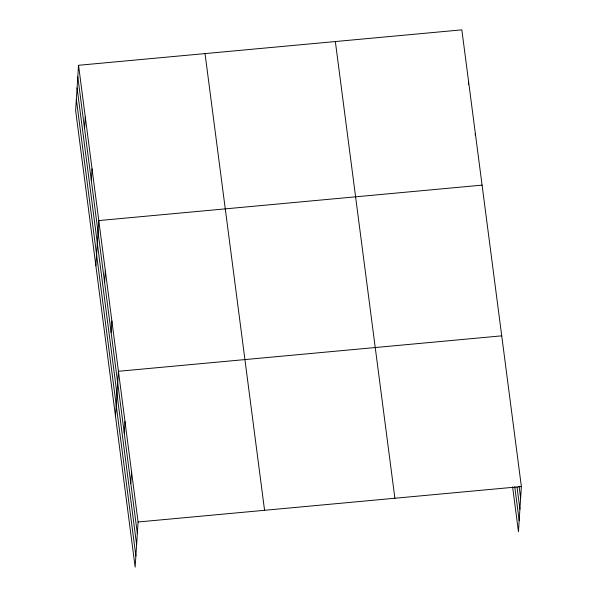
<?xml version="1.0" encoding="UTF-8"?>
<svg xmlns="http://www.w3.org/2000/svg" width="597" height="597" viewBox="0 0 597 597"><rect width="100%" height="100%" fill="white"/><g stroke="black" fill="none" stroke-linecap="round" stroke-linejoin="round"><path stroke-width="0.9" d="M78.543 65.289L75.625 110.452L135.161 567.15L138.086 521.994L78.543 65.289L461.839 29.85L521.375 486.548L518.457 531.711L512.622 486.951M84.55 128.586L85.296 117.049M91.296 180.346L92.042 168.809M95.871 265.725L98.789 220.569L482.077 185.13M104.594 282.344L105.341 270.807M111.139 332.581L111.885 321.044M115.512 416.437L118.437 371.282L501.726 335.842M124.236 433.056L124.982 421.519M130.788 483.286L131.534 471.757M468.414 84.274L468.585 81.61M475.219 135.146L475.331 133.37M138.086 521.994L521.375 486.548M519.077 486.212L520.629 498.085M517.054 487.264L519.912 509.181M514.763 486.816L519.174 520.614M335.35 41.544L394.886 498.249M205.032 53.596L264.568 510.293M77.804 76.826L137.34 533.524M77.08 87.923L136.616 544.621M76.341 99.356L135.877 556.053"/></g></svg>
